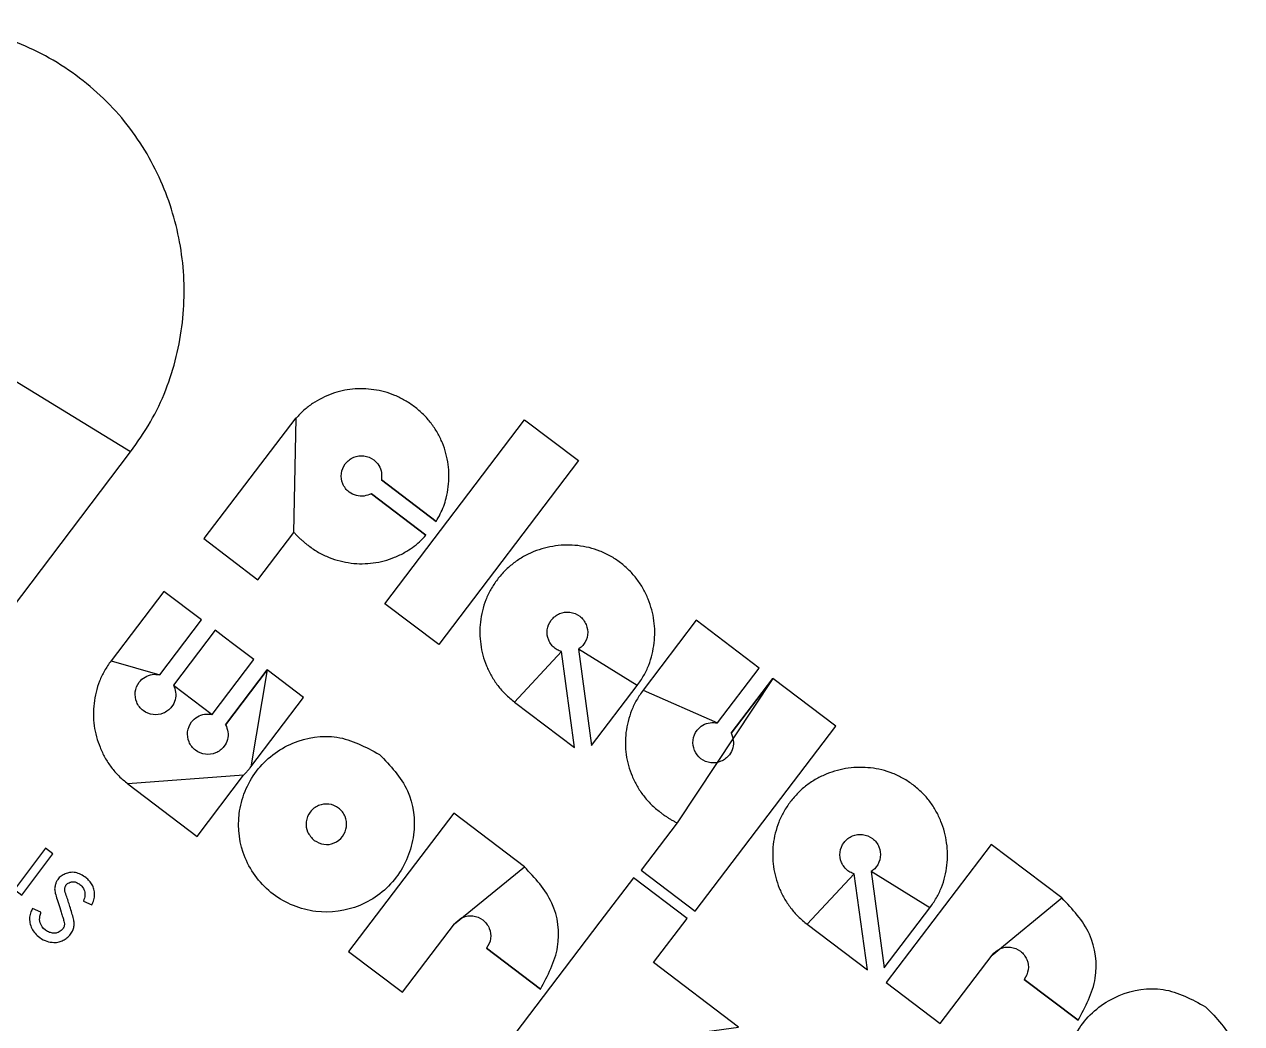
# Model space of a CAD drawing. Extents: x -4 to 108, y 0 to 58.
# Drawn here: x 86.25 to 101.35, y 25.37 to 37.77 of the extents above; entities that cross this region are included whole.
import ezdxf

# ---------------------------------------------------------------- set-up
doc = ezdxf.new("R2010")
doc.units = 0
doc.layers.add('B.Cu', color=7, linetype='CONTINUOUS')

msp = doc.modelspace()

# ---------------------------------------------------------------- linework, layer by layer
at = {"layer": 'B.Cu', "color": 7}
for points in [[(85.348113, 33.825117), (85.845414, 30.190633), (87.570199, 32.461281)], [(89.623087, 32.881347), (89.618595, 32.88476), (88.480312, 31.38623), (89.150252, 30.877344), (89.596072, 31.464257)], [(91.39141, 30.073342), (90.725024, 30.579529), (92.457234, 32.859951), (93.12362, 32.353764), (91.39141, 30.073342), (91.39141, 30.073342)], [(90.680973, 32.115921), (91.360637, 31.599648)], [(91.233683, 31.429235), (90.556092, 31.943933), (90.556092, 31.943933)], [(87.93267, 29.698806), (88.449205, 30.378816), (87.983722, 30.732397), (87.328717, 29.870093)], [(94.848391, 29.100571), (95.364889, 29.780531), (94.584971, 30.372957), (93.926703, 29.506359)], [(88.581236, 29.206155), (89.097772, 29.886165), (88.850074, 30.074316), (88.72968, 30.165767), (88.618122, 30.250507), (88.101586, 29.570497)], [(92.33123, 29.359431), (93.076102, 28.793627), (92.913171, 29.985867), (92.913171, 29.985867)], [(93.123352, 30.014361), (93.286238, 28.818885), (93.851705, 29.563313)], [(89.266195, 29.758231), (88.749659, 29.078221)], [(89.061666, 28.553745), (89.716671, 29.416048), (89.266195, 29.758231), (89.266195, 29.758231)], [(94.34703, 27.861017), (93.901436, 27.2744), (94.570981, 26.765813), (96.313576, 29.059908), (95.533164, 29.65271), (95.533164, 29.65271)], [(95.533164, 29.65271), (95.016666, 28.972749)], [(87.536762, 28.345366), (88.39561, 27.692985), (88.971613, 28.451282)], [(92.453618, 27.315041), (91.577345, 27.980659), (90.274645, 26.265677), (90.941573, 25.759078), (91.586081, 26.60756)], [(86.224194, 26.96152), (86.608608, 27.475591), (86.515141, 27.545484), (86.133057, 27.034529), (86.133057, 27.034529)], [(99.118411, 26.929379), (98.243273, 27.594133), (96.940798, 25.879448), (97.607628, 25.372924), (98.251835, 26.221011)], [(93.841414, 25.151953), (95.110562, 25.325745), (94.056093, 26.12672), (94.472291, 26.674637), (93.806497, 27.180374), (93.390299, 26.632457), (92.073651, 24.899113), (92.739444, 24.393376), (93.796776, 23.590226), (93.624149, 24.863161), (93.624149, 24.863161)], [(95.960881, 26.602347), (96.706987, 26.035606), (96.544451, 27.227546), (96.544451, 27.227546)], [(96.752855, 27.25739), (96.916131, 26.062941), (97.480961, 26.806529)], [(91.985517, 26.304148), (92.652397, 25.797586), (92.652397, 25.797586)], [(98.651766, 25.917224), (99.31825, 25.410962), (99.31825, 25.410962)]]:
    msp.add_lwpolyline(points, close=True, dxfattribs=at)
for points in [[(86.98758, 26.891021), (87.09191, 26.842151)], [(86.460248, 26.750999), (86.355917, 26.799869)], [(86.693585, 26.809685), (86.710004, 26.753687)]]:
    msp.add_lwpolyline(points, dxfattribs=at)
for points, knots in [([(87.570199, 32.461281), (87.656323, 32.58381), (87.826482, 32.8259), (88.015338, 33.22608), (88.147461, 33.641197), (88.221222, 34.065431), (88.244113, 34.490558), (88.212964, 34.911782), (88.129872, 35.325907), (87.994161, 35.729277), (87.809164, 36.118075), (87.571589, 36.483524), (87.280457, 36.816017), (86.942875, 37.108201), (86.570851, 37.355097), (86.172223, 37.546519), (85.756486, 37.677317), (85.332291, 37.75104), (84.907251, 37.773971), (84.485864, 37.742755), (84.071615, 37.660266), (83.668346, 37.523555), (83.279496, 37.338952), (82.914136, 37.101021), (82.582033, 36.809584), (82.289833, 36.472152), (82.04395, 36.100246), (81.849168, 35.702826), (81.76933, 35.422649), (81.729516, 35.282927)], [0, 0, 0, 0, 0.448621, 0.886373, 1.321204, 1.752096, 2.174547, 2.595378, 3.015794, 3.43836, 3.868974, 4.304212, 4.741759, 5.190322, 5.639767, 6.077384, 6.512482, 6.942956, 7.365815, 7.786269, 8.207276, 8.629521, 9.060516, 9.495419, 9.933133, 10.381745, 10.830354, 11.267769, 11.702903, 11.702903, 11.702903, 11.702903]), ([(91.360637, 31.599648), (91.378218, 31.630488), (91.413232, 31.691906), (91.454705, 31.789329), (91.489051, 31.901996), (91.512847, 32.028948), (91.521335, 32.169021), (91.510882, 32.30731), (91.484888, 32.443269), (91.439529, 32.575033), (91.377656, 32.701672), (91.298704, 32.820814), (91.202415, 32.929348), (91.09285, 33.023804), (90.974329, 33.103244), (90.849758, 33.165379), (90.719968, 33.209668), (90.587465, 33.23653), (90.454653, 33.248287), (90.322699, 33.244087), (90.19274, 33.223159), (90.065564, 33.185691), (89.943496, 33.131745), (89.826501, 33.064744), (89.717878, 32.981538), (89.654933, 32.915008), (89.623087, 32.881347)], [0, 0, 0, 0, 0.106434, 0.211967, 0.316832, 0.459281, 0.59842, 0.736582, 0.8743, 1.012551, 1.153341, 1.296101, 1.439968, 1.587221, 1.728908, 1.86696, 2.003633, 2.139094, 2.271597, 2.402785, 2.534113, 2.665438, 2.799397, 2.933573, 3.069159, 3.208003, 3.208003, 3.208003, 3.208003]), ([(90.556092, 31.943933), (90.526458, 31.931771), (90.467097, 31.907406), (90.367777, 31.915268), (90.268109, 31.962945), (90.191662, 32.061763), (90.173078, 32.195982), (90.224217, 32.322231), (90.332217, 32.405339), (90.466695, 32.4242), (90.581719, 32.377638), (90.653487, 32.29696), (90.688666, 32.207907), (90.683531, 32.146512), (90.680973, 32.115921)], [0, 0, 0, 0, 0.095004, 0.19031, 0.288586, 0.419692, 0.546865, 0.67799, 0.809472, 0.937131, 1.068334, 1.163401, 1.255113, 1.34619, 1.34619, 1.34619, 1.34619]), ([(89.596072, 31.464257), (89.605199, 31.454086), (89.623418, 31.433784), (89.65219, 31.40523), (89.682062, 31.377453), (89.713273, 31.350553), (89.745851, 31.323769), (89.806763, 31.276132), (89.899552, 31.214124), (90.030069, 31.150568), (90.166163, 31.107114), (90.304456, 31.080657), (90.443174, 31.072192), (90.580269, 31.082803), (90.715529, 31.107804), (90.84717, 31.152688), (90.964835, 31.209687), (91.067391, 31.275972), (91.15562, 31.346725), (91.207569, 31.401633), (91.233683, 31.429235)], [0, 0, 0, 0, 0.04099, 0.081818, 0.121553, 0.163348, 0.205404, 0.248067, 0.395322, 0.539223, 0.682094, 0.822641, 0.960657, 1.097659, 1.234218, 1.372219, 1.513602, 1.625327, 1.737992, 1.851872, 1.851872, 1.851872, 1.851872]), ([(93.851705, 29.563313), (93.880069, 29.603681), (93.936067, 29.683378), (93.99811, 29.815139), (94.040691, 29.951803), (94.065344, 30.091087), (94.073096, 30.230728), (94.062814, 30.36929), (94.035839, 30.505497), (93.991375, 30.638325), (93.92974, 30.765592), (93.852097, 30.88578), (93.756435, 30.994589), (93.645619, 31.090374), (93.523498, 31.17154), (93.392709, 31.234886), (93.255998, 31.277331), (93.116984, 31.302458), (92.977212, 31.309783), (92.838809, 31.29872), (92.702436, 31.272031), (92.569819, 31.227192), (92.442458, 31.165775), (92.322108, 31.088213), (92.2127, 30.992443), (92.116616, 30.881589), (92.035715, 30.759448), (91.973162, 30.628785), (91.930993, 30.492283), (91.905902, 30.353296), (91.898514, 30.213615), (91.90935, 30.075332), (91.936448, 29.939483), (91.98101, 29.80728), (92.0438, 29.681142), (92.121864, 29.561712), (92.217631, 29.452317), (92.293017, 29.390677), (92.33123, 29.359431)], [0, 0, 0, 0, 0.147789, 0.291775, 0.434729, 0.576142, 0.715048, 0.853217, 0.991863, 1.13056, 1.272257, 1.415037, 1.558495, 1.705352, 1.853246, 1.997197, 2.13975, 2.281332, 2.420003, 2.558398, 2.696859, 2.83585, 2.977163, 3.120072, 3.264049, 3.411837, 3.558904, 3.702293, 3.844873, 3.986208, 4.125004, 4.263297, 4.401253, 4.53959, 4.680538, 4.82281, 4.966671, 5.114557, 5.114557, 5.114557, 5.114557]), ([(92.913171, 29.985867), (92.904137, 29.988632), (92.885808, 29.994243), (92.859754, 30.007256), (92.806801, 30.042208), (92.744713, 30.122292), (92.726218, 30.256597), (92.777564, 30.382689), (92.885306, 30.465986), (93.020061, 30.484821), (93.146624, 30.43357), (93.229931, 30.325316), (93.24792, 30.190764), (93.2099, 30.096702), (93.168197, 30.049094), (93.146685, 30.030017), (93.131044, 30.019522), (93.123352, 30.014361)], [0, 0, 0, 0, 0.028307, 0.057428, 0.086959, 0.218526, 0.345637, 0.476725, 0.608197, 0.735784, 0.867444, 0.998993, 1.126568, 1.258041, 1.287507, 1.316207, 1.343974, 1.343974, 1.343974, 1.343974]), ([(87.328717, 29.870093), (87.300372, 29.829731), (87.244513, 29.750188), (87.18283, 29.618919), (87.139849, 29.482753), (87.115259, 29.343473), (87.108005, 29.203509), (87.115919, 29.064598), (87.146164, 28.928949), (87.19072, 28.796732), (87.250652, 28.668694), (87.328653, 28.548665), (87.423536, 28.438271), (87.498737, 28.376567), (87.536762, 28.345366)], [0, 0, 0, 0, 0.147735, 0.291144, 0.432994, 0.575078, 0.714164, 0.852721, 0.99106, 1.129679, 1.27071, 1.413922, 1.557964, 1.705295, 1.705295, 1.705295, 1.705295]), ([(88.101586, 29.570497), (88.113416, 29.541149), (88.137051, 29.482516), (88.128205, 29.384727), (88.080347, 29.286382), (87.981689, 29.210201), (87.847077, 29.192233), (87.720625, 29.243701), (87.636911, 29.351667), (87.617936, 29.486432), (87.664912, 29.601996), (87.747133, 29.674257), (87.838812, 29.708643), (87.90145, 29.702078), (87.93267, 29.698806)], [0, 0, 0, 0, 0.093811, 0.187424, 0.284361, 0.415592, 0.543085, 0.674513, 0.806742, 0.934317, 1.065527, 1.162518, 1.256236, 1.349363, 1.349363, 1.349363, 1.349363]), ([(93.926703, 29.506359), (93.898446, 29.466213), (93.842667, 29.386962), (93.78027, 29.256134), (93.737553, 29.120531), (93.710555, 28.982704), (93.702902, 28.844185), (93.712801, 28.706628), (93.74171, 28.571775), (93.787007, 28.440659), (93.849077, 28.31454), (93.927963, 28.19554), (94.024482, 28.086819), (94.109322, 28.014032), (94.171574, 27.967982), (94.205929, 27.943596), (94.240262, 27.920678), (94.274781, 27.898938), (94.310432, 27.879373), (94.334795, 27.867153), (94.34703, 27.861017)], [0, 0, 0, 0, 0.147079, 0.290339, 0.43265, 0.572715, 0.710551, 0.847602, 0.985233, 1.123092, 1.262767, 1.405827, 1.5501, 1.697494, 1.740206, 1.782403, 1.823867, 1.864037, 1.904742, 1.945804, 1.945804, 1.945804, 1.945804]), ([(88.749659, 29.078221), (88.761479, 29.04886), (88.785113, 28.990153), (88.776701, 28.892255), (88.729043, 28.793648), (88.630195, 28.71751), (88.495443, 28.699717), (88.369057, 28.751141), (88.28561, 28.859), (88.267105, 28.99352), (88.314355, 29.108638), (88.395751, 29.181294), (88.487179, 29.216647), (88.549848, 29.209656), (88.581236, 29.206155)], [0, 0, 0, 0, 0.093866, 0.187688, 0.28467, 0.415917, 0.543542, 0.675269, 0.806785, 0.934031, 1.065199, 1.162071, 1.255344, 1.348938, 1.348938, 1.348938, 1.348938]), ([(95.016666, 28.972749), (95.028246, 28.943598), (95.051404, 28.885306), (95.043059, 28.788205), (94.995372, 28.690038), (94.897, 28.613679), (94.76232, 28.594948), (94.635911, 28.646087), (94.553026, 28.754346), (94.534454, 28.888869), (94.581009, 29.004738), (94.663318, 29.076811), (94.754811, 29.110421), (94.817229, 29.103851), (94.848391, 29.100571)], [0, 0, 0, 0, 0.093054, 0.186079, 0.28241, 0.414048, 0.541556, 0.673167, 0.804048, 0.931984, 1.063759, 1.160148, 1.253421, 1.346417, 1.346417, 1.346417, 1.346417]), ([(90.655994, 28.709466), (90.485264, 28.80159), (90.148765, 28.98316), (89.555519, 28.890072), (89.090732, 28.533367), (88.868202, 27.985152), (88.947845, 27.402364), (89.308016, 26.934588), (89.855235, 26.712911), (90.438233, 26.792564), (90.906426, 27.154166), (91.12562, 27.697413), (91.056159, 28.294115), (90.790736, 28.569611), (90.655994, 28.709466)], [0, 0, 0, 0, 0.568561, 1.120595, 1.689578, 2.258763, 2.811071, 3.379686, 3.948873, 4.501133, 5.070278, 5.639222, 6.191207, 6.760339, 6.760339, 6.760339, 6.760339]), ([(88.971613, 28.451282), (88.982073, 28.462032), (89.00315, 28.483694), (89.033371, 28.517747), (89.052224, 28.541732), (89.061666, 28.553745)], [0, 0, 0, 0, 0.044992, 0.090669, 0.136499, 0.136499, 0.136499, 0.136499]), ([(97.480961, 26.806529), (97.509357, 26.846868), (97.565405, 26.926489), (97.627779, 27.057959), (97.67103, 27.194368), (97.695272, 27.333619), (97.703713, 27.473423), (97.691981, 27.611758), (97.666484, 27.74827), (97.621336, 27.880847), (97.559744, 28.008129), (97.482232, 28.128464), (97.386368, 28.237276), (97.275489, 28.333119), (97.153344, 28.414333), (97.022323, 28.477518), (96.886084, 28.520798), (96.747162, 28.544451), (96.608014, 28.551444), (96.469602, 28.541214), (96.333312, 28.513803), (96.20079, 28.469099), (96.073398, 28.407779), (95.953195, 28.330054), (95.84425, 28.233851), (95.748487, 28.122819), (95.667328, 28.000939), (95.604234, 27.870607), (95.561868, 27.734203), (95.536879, 27.595211), (95.529595, 27.455658), (95.539714, 27.317259), (95.567616, 27.181628), (95.611686, 27.049938), (95.673053, 26.923493), (95.751775, 26.80474), (95.847456, 26.695079), (95.922766, 26.633509), (95.960881, 26.602347)], [0, 0, 0, 0, 0.147777, 0.291677, 0.434459, 0.57589, 0.714695, 0.853409, 0.991333, 1.130348, 1.272177, 1.414646, 1.558387, 1.705657, 1.853148, 1.997162, 2.140619, 2.280512, 2.418787, 2.557617, 2.695784, 2.834751, 2.976087, 3.118914, 3.262786, 3.410555, 3.557603, 3.700888, 3.843384, 3.984743, 4.123515, 4.261514, 4.399906, 4.537846, 4.677098, 4.820276, 4.9642, 5.111682, 5.111682, 5.111682, 5.111682]), ([(89.846841, 27.643616), (89.815666, 27.675917), (89.754348, 27.739448), (89.73806, 27.876966), (89.788577, 28.00219), (89.896436, 28.08574), (90.031185, 28.104036), (90.157284, 28.052592), (90.24052, 27.944861), (90.258953, 27.810349), (90.207561, 27.683929), (90.100333, 27.601806), (89.963722, 27.580587), (89.886184, 27.6224), (89.846841, 27.643616)], [0, 0, 0, 0, 0.131572, 0.258789, 0.389553, 0.521193, 0.648545, 0.780105, 0.911116, 1.038455, 1.170119, 1.300907, 1.428111, 1.559133, 1.559133, 1.559133, 1.559133]), ([(96.544451, 27.227546), (96.535259, 27.230436), (96.516698, 27.236273), (96.490171, 27.249549), (96.437046, 27.284734), (96.374877, 27.364953), (96.356188, 27.499191), (96.407259, 27.625567), (96.515362, 27.708689), (96.650063, 27.727281), (96.776653, 27.67625), (96.85983, 27.567969), (96.877973, 27.433429), (96.839959, 27.339316), (96.79832, 27.291644), (96.776713, 27.272523), (96.760736, 27.262389), (96.752855, 27.25739)], [0, 0, 0, 0, 0.028875, 0.0583, 0.088594, 0.219889, 0.347181, 0.478324, 0.609851, 0.737619, 0.869006, 1.000522, 1.128189, 1.259686, 1.28915, 1.317877, 1.345843, 1.345843, 1.345843, 1.345843]), ([(87.09191, 26.842151), (87.100729, 26.863472), (87.11835, 26.906076), (87.126705, 26.973175), (87.119907, 27.036883), (87.095721, 27.092203), (87.062653, 27.140722), (87.014632, 27.183909), (86.957776, 27.221625), (86.888216, 27.24769), (86.819975, 27.24858), (86.759745, 27.22898), (86.708924, 27.201658), (86.670294, 27.166134), (86.647908, 27.125388), (86.636247, 27.085693), (86.625716, 27.039356), (86.639408, 26.97974), (86.661662, 26.902772), (86.682049, 26.843324), (86.693585, 26.809685)], [0, 0, 0, 0, 0.068964, 0.137807, 0.20048, 0.258748, 0.317071, 0.375339, 0.451306, 0.520758, 0.5954, 0.650761, 0.709252, 0.767643, 0.805139, 0.84715, 0.891872, 0.945364, 1.027093, 1.133613, 1.133613, 1.133613, 1.133613]), ([(92.652397, 25.797586), (92.743479, 25.966494), (92.922892, 26.299209), (92.84365, 26.901422), (92.584797, 27.175929), (92.453618, 27.315041)], [0, 0, 0, 0, 0.565844, 1.1146, 1.678423, 1.678423, 1.678423, 1.678423]), ([(86.872042, 26.613087), (86.869528, 26.631904), (86.863665, 26.675797), (86.841831, 26.744644), (86.821644, 26.819028), (86.796213, 26.891212), (86.774006, 26.961583), (86.754111, 27.015755), (86.755925, 27.054811), (86.761812, 27.07232), (86.772564, 27.093826), (86.794235, 27.111527), (86.81946, 27.121505), (86.844372, 27.13055), (86.874942, 27.132037), (86.914006, 27.114835), (86.958868, 27.086567), (86.999296, 27.034224), (87.010307, 26.961247), (86.995271, 26.914788), (86.98758, 26.891021)], [0, 0, 0, 0, 0.056857, 0.13263, 0.215999, 0.288264, 0.361732, 0.4387, 0.457443, 0.477768, 0.493663, 0.529128, 0.558027, 0.575096, 0.608581, 0.646465, 0.701014, 0.767024, 0.83795, 0.912229, 0.912229, 0.912229, 0.912229]), ([(99.31825, 25.410962), (99.409394, 25.579876), (99.588943, 25.912627), (99.509191, 26.515293), (99.249924, 26.790022), (99.118411, 26.929379)], [0, 0, 0, 0, 0.565886, 1.11477, 1.67981, 1.67981, 1.67981, 1.67981]), ([(86.355917, 26.799869), (86.348634, 26.785396), (86.331506, 26.751358), (86.315617, 26.690282), (86.320676, 26.619332), (86.34308, 26.549385), (86.38584, 26.487059), (86.448324, 26.42995), (86.527588, 26.387322), (86.61211, 26.375312), (86.682344, 26.378352), (86.736735, 26.403305), (86.782476, 26.430922), (86.820091, 26.469633), (86.850325, 26.512767), (86.869799, 26.562413), (86.871303, 26.596398), (86.872042, 26.613087)], [0, 0, 0, 0, 0.048577, 0.114248, 0.186363, 0.258993, 0.33218, 0.410246, 0.511629, 0.596185, 0.664151, 0.718811, 0.773619, 0.823706, 0.879377, 0.931035, 0.980877, 0.980877, 0.980877, 0.980877]), ([(86.710004, 26.753687), (86.716621, 26.732992), (86.728766, 26.695011), (86.743059, 26.646307), (86.751725, 26.611503), (86.749983, 26.586044), (86.741708, 26.565305), (86.729404, 26.54381), (86.709776, 26.524694), (86.685769, 26.50854), (86.655373, 26.492349), (86.613639, 26.491487), (86.563458, 26.50079), (86.498098, 26.536085), (86.442519, 26.607486), (86.441209, 26.692288), (86.454983, 26.734765), (86.460248, 26.750999)], [0, 0, 0, 0, 0.06514, 0.119548, 0.152687, 0.171794, 0.194994, 0.219037, 0.24565, 0.276178, 0.306021, 0.347267, 0.397985, 0.458181, 0.567198, 0.649944, 0.70113, 0.70113, 0.70113, 0.70113]), ([(91.586081, 26.60756), (91.618385, 26.638808), (91.681874, 26.700221), (91.819526, 26.716532), (91.944922, 26.66551), (92.027888, 26.558453), (92.049201, 26.421234), (92.006991, 26.343628), (91.985517, 26.304148)], [0, 0, 0, 0, 0.131713, 0.258858, 0.389929, 0.52166, 0.648832, 0.780518, 0.780518, 0.780518, 0.780518]), ([(98.251835, 26.221011), (98.284024, 26.251995), (98.347489, 26.313085), (98.484931, 26.329154), (98.610503, 26.278413), (98.69303, 26.171005), (98.714721, 26.034243), (98.672943, 25.956587), (98.651766, 25.917224)], [0, 0, 0, 0, 0.130941, 0.258166, 0.389473, 0.520824, 0.648247, 0.779232, 0.779232, 0.779232, 0.779232]), ([(100.900562, 25.579004), (100.729803, 25.671178), (100.3933, 25.852821), (99.799951, 25.759462), (99.335428, 25.402638), (99.112853, 24.854679), (99.192589, 24.272116), (99.552852, 23.804475), (100.100133, 23.582906), (100.683184, 23.661486), (101.15224, 24.022587), (101.370856, 24.566566), (101.300707, 25.163429), (101.035244, 25.439127), (100.900562, 25.579004)], [0, 0, 0, 0, 0.568674, 1.120644, 1.689873, 2.258582, 2.810582, 3.379288, 3.948448, 4.501112, 5.069956, 5.639318, 6.191953, 6.761081, 6.761081, 6.761081, 6.761081])]:
    msp.add_open_spline(points, degree=3, knots=knots, dxfattribs=at)

doc.saveas('drawing.dxf')
